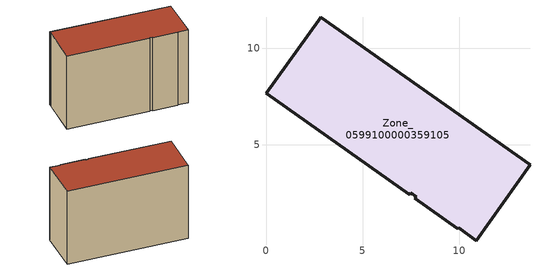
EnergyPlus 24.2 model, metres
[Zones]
Zone_0599100000359105
 floor ground (C_G): 7.69,2.24 7.77,2.31 7.49,2.52 7.43,2.42 0,7.67 2.72,11.45 2.84,11.62 13.67,3.97 10.89,0.04 9.98,0.7 9.93,0.66 z3.63
 wall outside (C_F): 10.89,0.04 13.67,3.97 2.84,11.62 2.72,11.45 0,7.67 7.43,2.42 7.49,2.52 7.77,2.31 7.69,2.24 9.93,0.66 9.98,0.7 10.89,0.04 z3.63:12.47
 roof outside (C_R): 7.77,2.31 7.69,2.24 9.93,0.66 9.98,0.7 10.89,0.04 13.67,3.97 2.84,11.62 2.72,11.45 0,7.67 7.43,2.42 7.49,2.52 z12.47
[BUILDING]
Pand.0599100000359105: North Axis=0; Terrain=City; Loads Convergence Tolerance Value=0.04; Temperature Convergence Tolerance Value=0.4; Solar Distribution=FullExterior; Maximum Number of Warmup Days=25; Minimum Number of Warmup Days=1
[Site:Location]
Rotterdam.The.Hague.AP_ZH_NLD Design_Conditions: Latitude=51.96; Longitude=4.45; Time Zone=1; Elevation=-4.5
[SITE:GROUNDTEMPERATURE:BUILDINGSURFACE]
18, 18, 18, 18, 18, 18, 18, 18, 18, 18, 18, 18
[MATERIAL] Thermal Absorptance=0.9; Solar Absorptance=0.7; Visible Absorptance=0.7
Name | Roughness | Thickness | Conductivity | Density | Specific Heat
G.TC.1992-2005 | MediumSmooth | 0.15 | 0.06 | 540 | 1210
F.TC.1992-2005 | Rough | 0.3 | 0.12 | 1920 | 840
R.TC.1992-2005 | MediumRough | 0.2 | 0.08 | 1500 | 1000
[CONSTRUCTION]
C_G: G.TC.1992-2005
C_F: F.TC.1992-2005
C_R: R.TC.1992-2005
[ZONE]
Zone_0599100000359105: Type=1; Multiplier=1; Ceiling Height=Autocalculate; Volume=Autocalculate; Floor Area=autocalculate; Part of Total Floor Area=Yes
[ZONEINFILTRATION:DESIGNFLOWRATE]
Infil_Zone_0599100000359105: Zone or ZoneList or Space or SpaceList=Zone_0599100000359105; Schedule=AlwaysOn; Design Flow Rate Calculation Method=Flow/Area; Flow Rate per Floor Area=0.0015; Constant Term Coefficient=1; Temperature Term Coefficient=0; Velocity Term Coefficient=0; Velocity Squared Term Coefficient=0
[HVACTEMPLATE:ZONE:IDEALLOADSAIRSYSTEM]
Zone_0599100000359105: Maximum Heating Supply Air Temperature=50; Minimum Cooling Supply Air Temperature=13; Maximum Heating Supply Air Humidity Ratio=0.0156; Minimum Cooling Supply Air Humidity Ratio=0.0077; Heating Limit=NoLimit; Cooling Limit=NoLimit; Dehumidification Control Type=ConstantSensibleHeatRatio; Cooling Sensible Heat Ratio=0.7; Dehumidification Setpoint=60; Humidification Control Type=None; Humidification Setpoint=30; Outdoor Air Method=None; Outdoor Air Flow Rate per Person=0.00944; Outdoor Air Flow Rate per Zone Floor Area=0; Outdoor Air Flow Rate per Zone=0; Demand Controlled Ventilation Type=None; Outdoor Air Economizer Type=NoEconomizer; Heat Recovery Type=None; Sensible Heat Recovery Effectiveness=0.7; Latent Heat Recovery Effectiveness=0.65
[ZONECONTROL:THERMOSTAT]
ThermostatControl_Zone_0599100000359105: Zone or ZoneList=Zone_0599100000359105; Control Type Schedule=DualSetpointControlType; Control 1=Thermostat_Zone_0599100000359105; Temperature Difference Between Cutout And Setpoint=0
[THERMOSTATSETPOINT:DUALSETPOINT]
Thermostat_Zone_0599100000359105: Heating Setpoint Temperature Schedule=HeatingSetpoint_Zone_0599100000359105; Cooling Setpoint Temperature Schedule=CoolingSetpoint_Zone_0599100000359105
[SCHEDULE:COMPACT]
HeatingSetpoint_Zone_0599100000359105: Through: 12/31, For: AllDays, Until: 24:00, 21
CoolingSetpoint_Zone_0599100000359105: Through: 12/31, For: AllDays, Until: 24:00, 24
DualSetpointControlType: Through: 12/31, For: AllDays, Until: 24:00, 4
AlwaysOn: Through: 12/31, For: AllDays, Until: 24:00, 1
